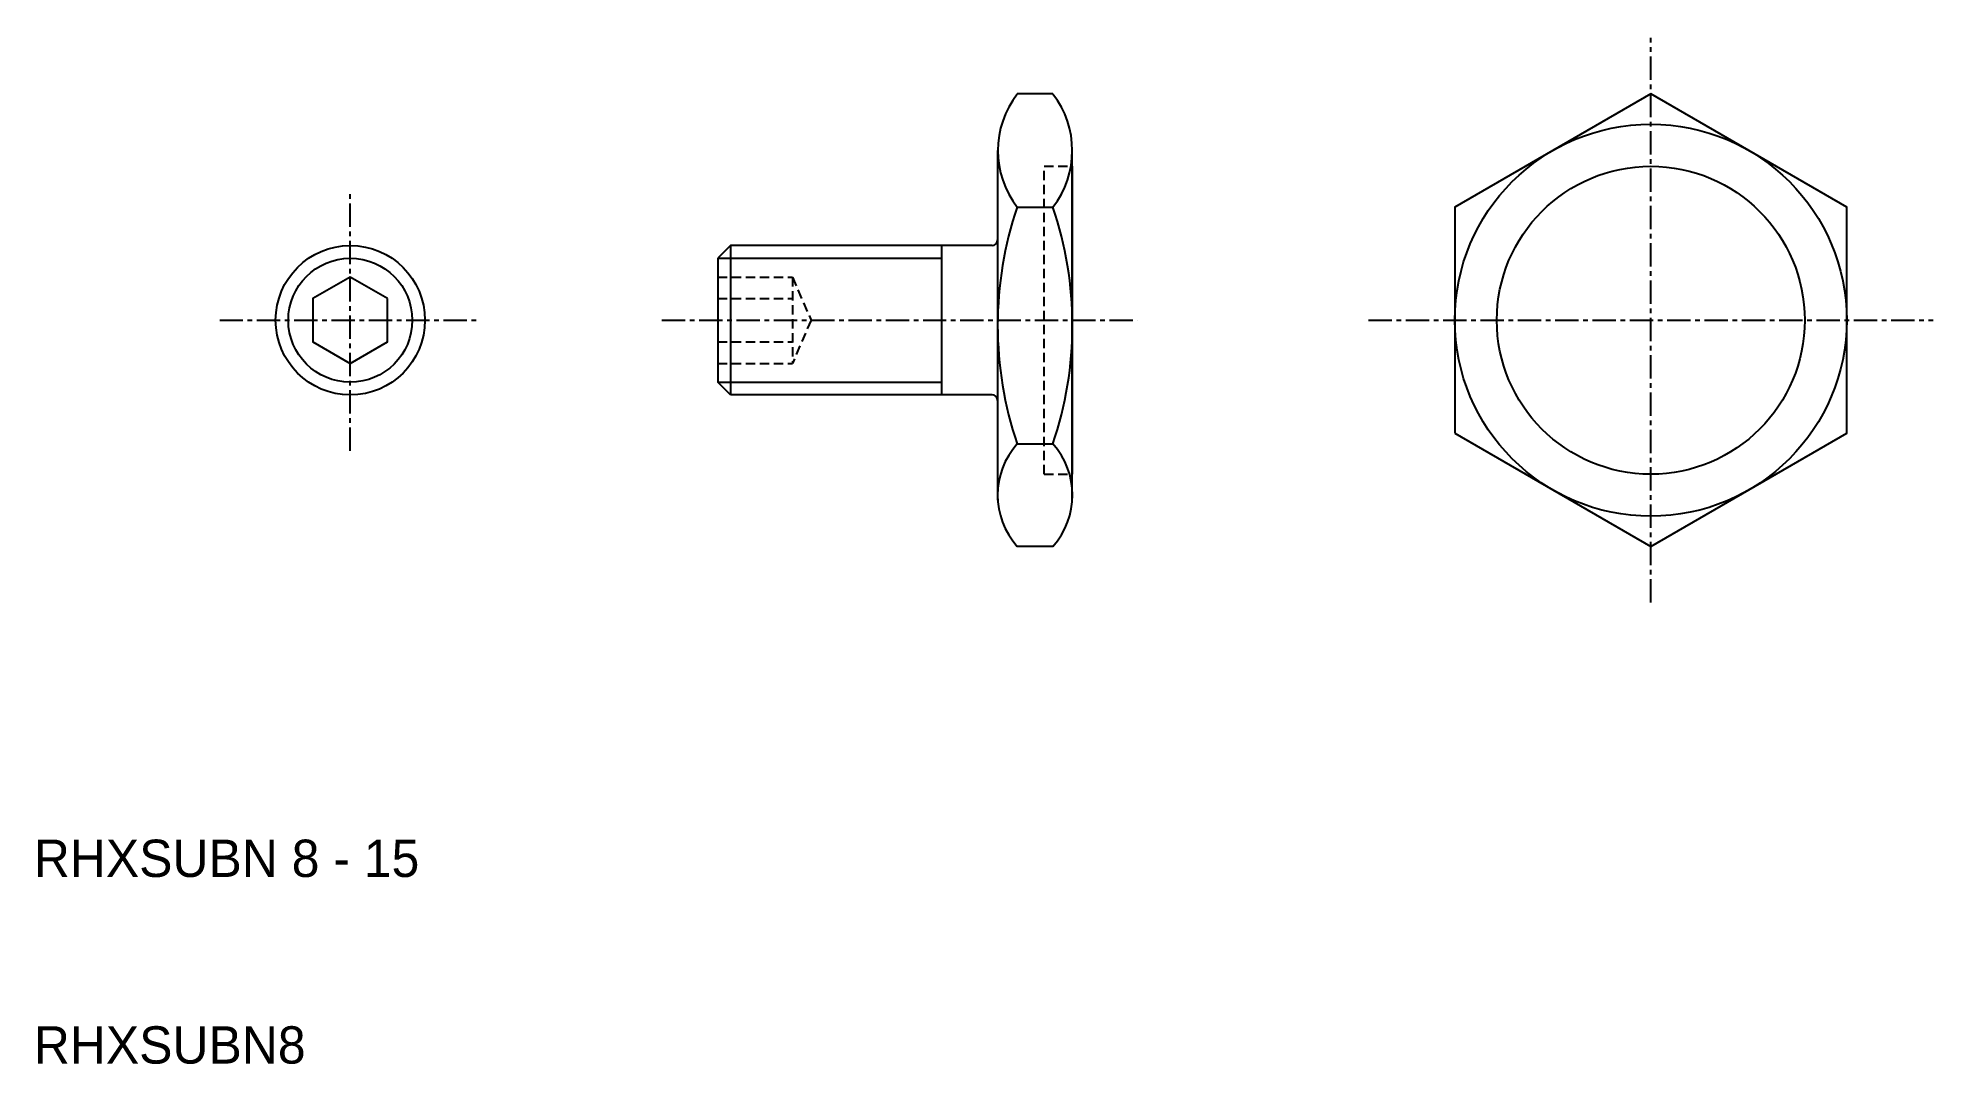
# Model space of a CAD drawing. Extents: x 25 to 127, y 101 to 156.
import ezdxf

# ---------------------------------------------------------------- set-up
doc = ezdxf.new("R2010")
doc.units = 0
doc.linetypes.add('CENTER', pattern=[2, 1.25, -0.25, 0.25, -0.25])
doc.linetypes.add('DASHED', pattern=[0.75, 0.5, -0.25])
doc.layers.get('0').update_dxf_attribs({"linetype": 'CONTINUOUS'})
doc.layers.add('CENTER', color=1, linetype='CENTER')

msp = doc.modelspace()

# ---------------------------------------------------------------- linework, layer by layer
at = {"color": 7, "linetype": 'CONTINUOUS'}
for p, q in [((79.44, 153.11), (77.53, 153.11)), ((76.48, 150.07), (76.48, 131.89)), ((80.48, 131.33), (80.48, 150.07)), ((80.48, 149.23), (80.48, 132.73)), ((77.53, 147.04), (79.44, 147.04)), ((62.16, 144.98), (61.48, 144.31)), ((61.48, 144.31), (61.48, 137.66)), ((62.16, 144.98), (62.16, 136.98)), ((76.18, 144.98), (62.16, 144.98)), ((73.48, 144.98), (73.48, 136.98)), ((62.16, 136.98), (61.48, 137.66)), ((76.18, 136.98), (62.16, 136.98)), ((76.48, 136.68), (76.48, 131.33)), ((77.53, 134.36), (79.44, 134.36)), ((79.44, 128.86), (77.53, 128.86))]:
    msp.add_line(p, q, dxfattribs=at)
at = {"color": 3, "linetype": 'DASHED'}
for p, q in [((78.98, 132.73), (78.98, 149.23)), ((78.98, 149.23), (80.48, 149.23)), ((61.48, 143.29), (65.48, 143.29)), ((65.48, 143.29), (66.48, 140.98)), ((65.48, 143.29), (65.48, 138.67)), ((61.48, 142.14), (65.48, 142.14)), ((66.48, 140.98), (65.48, 138.67)), ((61.48, 139.83), (65.48, 139.83)), ((61.48, 138.67), (65.48, 138.67)), ((78.98, 132.73), (80.48, 132.73))]:
    msp.add_line(p, q, dxfattribs=at)
at = {"color": 3, "linetype": 'CONTINUOUS'}
for p, q in [((61.48, 144.31), (73.48, 144.31)), ((61.48, 137.66), (73.48, 137.66))]:
    msp.add_line(p, q, dxfattribs=at)
at = {"color": 7, "linetype": 'CONTINUOUS'}
msp.add_lwpolyline([(100.98, 134.92), (111.48, 128.86), (121.98, 134.92), (121.98, 147.04), (111.48, 153.11), (100.98, 147.04)], close=True, dxfattribs=at)
at = {"linetype": 'CONTINUOUS'}
msp.add_lwpolyline([(43.79, 142.14), (41.79, 143.29), (39.79, 142.14), (39.79, 139.83), (41.79, 138.67), (43.79, 139.83)], close=True, dxfattribs=at)
at = {"color": 7, "linetype": 'CONTINUOUS'}
for centre, radius in [((111.48, 140.98), 10.5), ((111.48, 140.98), 8.25), ((41.79, 140.98), 4), ((41.79, 140.98), 3.32)]:
    msp.add_circle(centre, radius, dxfattribs=at)
for centre, radius, start, end in [((81.41, 150.07), 4.92, 142, 218), ((75.56, 150.07), 4.92, 322, 38), ((96.23, 140.7), 19.75, 161.2703, 198.7297), ((60.74, 140.7), 19.75, 341.2703, 18.7297), ((76.18, 145.28), 0.3, 270, 0), ((76.18, 136.68), 0.3, 0, 90), ((80.6, 131.61), 4.12, 138.1325, 221.8675), ((76.37, 131.61), 4.12, 318.1325, 41.8675)]:
    msp.add_arc(centre, radius, start, end, dxfattribs=at)
at = {"layer": 'CENTER', "color": 1, "linetype": 'CENTER'}
for p, q in [((111.48, 125.86), (111.48, 156.11)), ((41.79, 133.98), (41.79, 147.98)), ((34.79, 140.98), (48.79, 140.98)), ((58.48, 140.98), (83.98, 140.98)), ((96.36, 140.98), (126.61, 140.98))]:
    msp.add_line(p, q, dxfattribs=at)

# ---------------------------------------------------------------- texts
at = {"color": 7, "linetype": 'CONTINUOUS'}
for s, p in [('RHXSUBN 8 - 15', (24.83, 111.15)), ('RHXSUBN8', (24.83, 101.15))]:
    msp.add_text(s, height=2, dxfattribs=at).set_placement(p)

doc.saveas('drawing.dxf')
